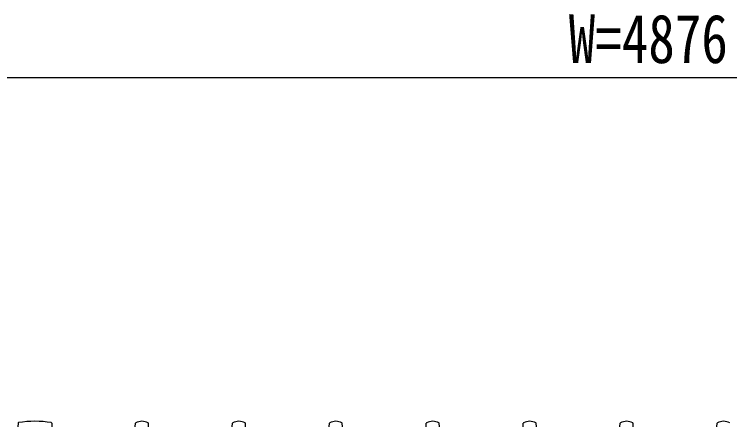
# Model space of a CAD drawing. Units: millimetres, scale not verified. Extents: x -16820 to 16820, y -11880 to 11880.
# Drawn here: x -13557 to -12265, y 50 to 794 of the extents above; entities that cross this region are included whole.
import ezdxf
from ezdxf.enums import TextEntityAlignment as Align

# ---------------------------------------------------------------- set-up
doc = ezdxf.new("R2010")
doc.units = ezdxf.units.MM
doc.header["$LTSCALE"] = 50
doc.layers.add('0-4_YKK_13', color=4, linetype='Continuous')
doc.layers.add('0-6_YKK_D', color=6, linetype='Continuous')
doc.styles.add('ＭＳ ゴシック', font='')
doc.styles.get('ＭＳ ゴシック').set_extended_font_data('MS Gothic')

msp = doc.modelspace()

# ---------------------------------------------------------------- linework, layer by layer
at = {"layer": '0-4_YKK_13'}
for p, q in [((-13550.03, 56.65), (-13550.42, 50.32)), ((-13489.31, 56.65), (-13488.92, 50.32)), ((-13338.42, 50.32), (-13338.05, 56.45)), ((-13314.42, 50.32), (-13314.8, 56.45)), ((-13163.42, 50.32), (-13163.05, 56.45)), ((-13139.42, 50.32), (-13139.8, 56.45)), ((-12988.42, 50.32), (-12988.05, 56.45)), ((-12964.42, 50.32), (-12964.8, 56.45)), ((-12813.42, 50.32), (-12813.05, 56.45)), ((-12789.42, 50.32), (-12789.8, 56.45)), ((-12638.42, 50.32), (-12638.05, 56.45)), ((-12614.42, 50.32), (-12614.8, 56.45)), ((-12463.42, 50.32), (-12463.05, 56.45)), ((-12439.42, 50.32), (-12439.8, 56.45)), ((-12288.42, 50.32), (-12288.05, 56.45))]:
    msp.add_line(p, q, dxfattribs=at)
for centre, radius, start, end in [((-13549.03, 56.59), 1, 99.38883, 176.5), ((-13519.67, -121), 181, 80.61117, 99.38883), ((-13490.31, 56.59), 1, 3.5, 80.61117), ((-13337.05, 56.39), 1, 117.6601, 176.5), ((-13326.42, 36.11), 23.89, 62.3399, 117.6601), ((-13315.79, 56.39), 1, 3.5, 62.3399), ((-13162.05, 56.39), 1, 117.6601, 176.5), ((-13151.42, 36.11), 23.89, 62.3399, 117.6601), ((-13140.79, 56.39), 1, 3.5, 62.3399), ((-12987.05, 56.39), 1, 117.6601, 176.5), ((-12976.42, 36.11), 23.89, 62.3399, 117.6601), ((-12965.79, 56.39), 1, 3.5, 62.3399), ((-12812.05, 56.39), 1, 117.6601, 176.5), ((-12801.42, 36.11), 23.89, 62.3399, 117.6601), ((-12790.79, 56.39), 1, 3.5, 62.3399), ((-12637.05, 56.39), 1, 117.6601, 176.5), ((-12626.42, 36.11), 23.89, 62.3399, 117.6601), ((-12615.79, 56.39), 1, 3.5, 62.3399), ((-12462.05, 56.39), 1, 117.6601, 176.5), ((-12451.42, 36.11), 23.89, 62.3399, 117.6601), ((-12440.79, 56.39), 1, 3.5, 62.3399), ((-12287.05, 56.39), 1, 117.6601, 176.5), ((-12276.42, 36.11), 23.89, 62.3399, 117.6601)]:
    msp.add_arc(centre, radius, start, end, dxfattribs=at)
at = {"layer": '0-6_YKK_D'}
msp.add_line((-9993.92, 680), (-14669.92, 680), dxfattribs=at)

# ---------------------------------------------------------------- texts
at = {"layer": '0-6_YKK_D', "style": 'ＭＳ ゴシック', "width": 0.8}
msp.add_text('W=4876', height=87.98, dxfattribs=at).set_placement((-12555.92, 680), align=Align.BOTTOM_LEFT)

doc.saveas('drawing.dxf')
